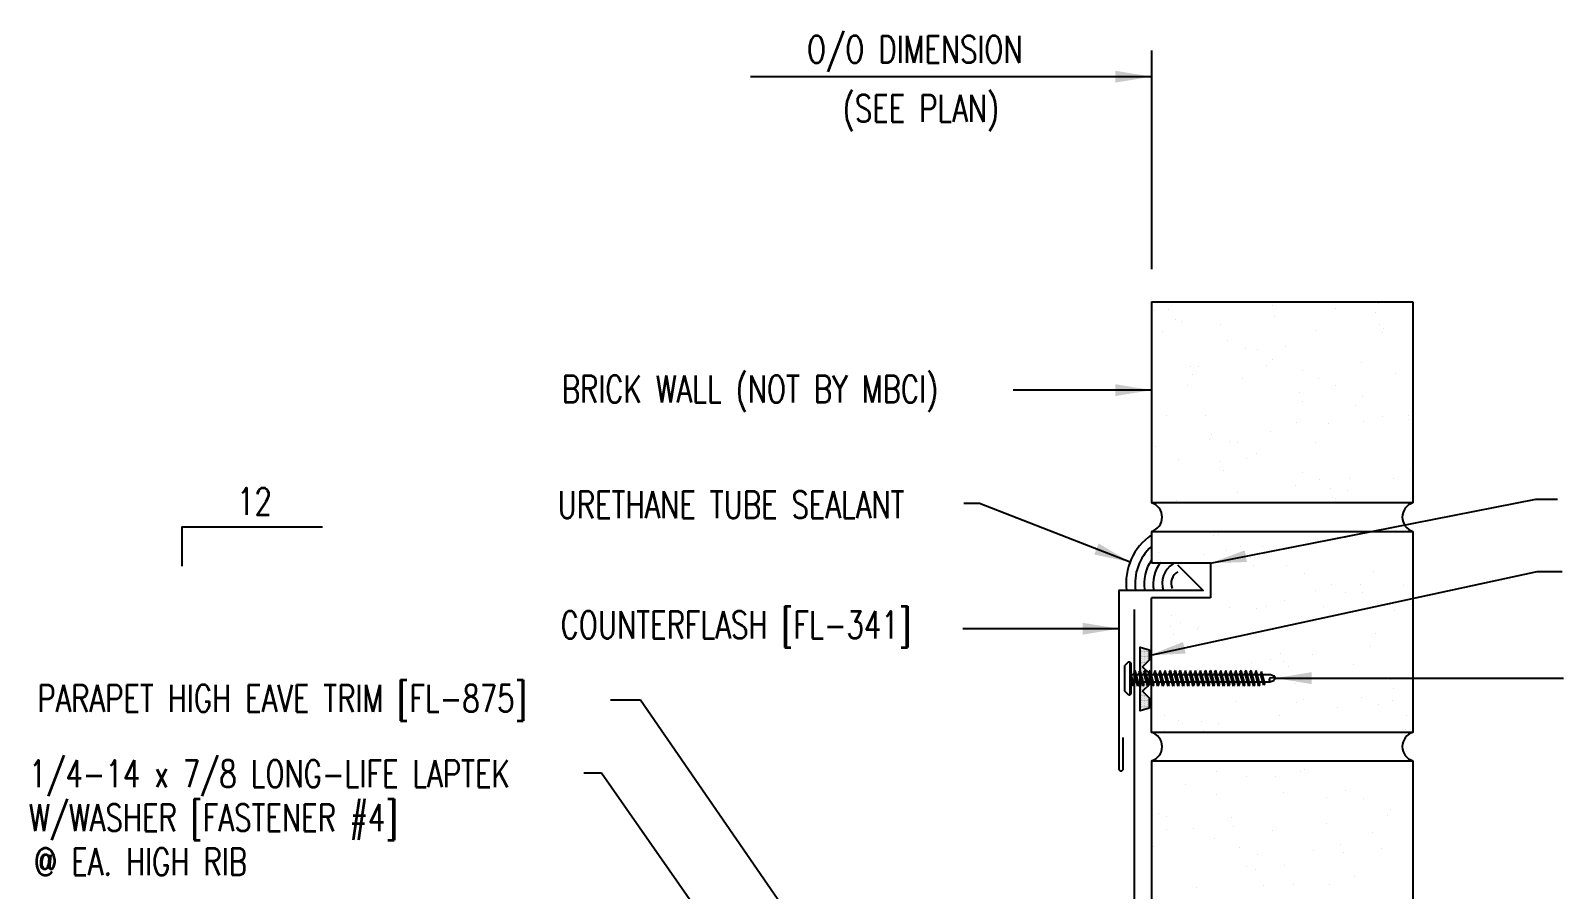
# Model space of a CAD drawing. Header units: inches. Extents: x -33163 to 19162, y -8858 to 30669.
# Drawn here: x -17129.1 to -17107.85, y 18251.59 to 18263.49 of the extents above; entities that cross this region are included whole.
import ezdxf
from ezdxf.enums import TextEntityAlignment as Align

# ---------------------------------------------------------------- set-up
doc = ezdxf.new("R2010")
doc.units = ezdxf.units.IN
doc.layers.get('0').update_dxf_attribs({"color": 9, "lineweight": 0})
for name, color, linetype in [('DIM', 7, 'Continuous'), ('FASTENER', 9, 'Continuous'), ('MARK', 1, 'Continuous'), ('SEALANT', 11, 'Continuous'), ('TAPE', 9, 'Continuous'), ('TEXT', 7, 'Continuous'), ('TRIM', 4, 'Continuous'), ('WALL', 7, 'Continuous')]:
    doc.layers.add(name, color=color, linetype=linetype)
doc.styles.add('TEXT', font='SIMPLEX.shx', dxfattribs={"width": 0.75, "height": 0.375})
doc.styles.add('TEXT1', font='ROMANS.shx', dxfattribs={"width": 0.75, "height": 0.375})
doc.dimstyles.new('DETAIL$7', dxfattribs={"dimscale": 4, "dimtxt": 0.375, "dimasz": 0.125, "dimexe": 0.0625, "dimexo": 0.0625, "dimgap": 0.0625, "dimtad": 1, "dimdec": 4, "dimzin": 3, "dimdsep": 46, "dimlunit": 4, "dimtxsty": 'TEXT', "dimblk": 'ARCHTICK', "dimcen": 0.0625, "dimclrd": 7, "dimclre": 7, "dimclrt": 2, "dimadec": 0, "dimazin": 0, "dimtfac": 0.6, "dimtdec": 4, "dimtmove": 0, "dimatfit": 3, "dimfxl": 1, "dimfrac": 2, "dimtolj": 1, "dimtzin": 0, "dimarcsym": 0})

# ---------------------------------------------------------------- blocks, each defined once
blk = doc.blocks.new('FD-F4')
at = {"layer": 'TEXT', "style": 'TEXT1', "width": 0.75}
for s, p in [('1/4-14 x 7/8 LONG-LIFE LAPTEK', (0.0047, -0.0408)), ('W/WASHER [FASTENER #4]', (0.0047, -0.1926))]:
    blk.add_text(s, height=0.09375, dxfattribs=at).set_placement(p)
blk.add_attdef('(QUANTITY)', (1.4847, -0.1926), '', height=0.0938, dxfattribs=at)
blk = doc.blocks.new('_ArchTick')
at = {"color": 0, "linetype": 'ByBlock', "const_width": 0.15}
blk.add_lwpolyline([(-0.5, -0.5), (0.5, 0.5)], dxfattribs=at)
blk = doc.blocks.new('slopl1')
at = {"layer": 'MARK', "color": 6}
blk.add_lwpolyline([(0, 0), (0, 0.1368), (0.4871, 0.1368)], dxfattribs=at)
at = {"layer": 'MARK', "color": 2, "style": 'TEXT1', "width": 0.75}
blk.add_text('12', height=0.09375, dxfattribs=at).set_placement((0.1909, 0.1779))
blk.add_attdef('SLOPL1', text='', height=0.0938, dxfattribs=at).set_placement((-0.0549, 0.0243), align=Align.RIGHT)
blk = doc.blocks.new('*X336')
at = {"color": 0}
for p, q in [((-0.434, 0.135), (-0.434, 0.135)), ((-0.434, 0.123), (-0.434, 0.123)), ((-0.422, 0.141), (-0.422, 0.141)), ((-0.422, 0.129), (-0.422, 0.129)), ((-0.422, 0.117), (-0.422, 0.117)), ((-0.422, 0.105), (-0.422, 0.105)), ((-0.422, 0.094), (-0.422, 0.094)), ((-0.422, 0.082), (-0.422, 0.082)), ((-0.41, 0.135), (-0.41, 0.135)), ((-0.41, 0.123), (-0.41, 0.123)), ((-0.41, 0.111), (-0.41, 0.111)), ((-0.41, 0.1), (-0.41, 0.1)), ((-0.41, 0.088), (-0.41, 0.088)), ((-0.41, 0.076), (-0.41, 0.076)), ((-0.41, 0.064), (-0.41, 0.064)), ((-0.41, 0.053), (-0.41, 0.053)), ((-0.41, 0.041), (-0.41, 0.041)), ((-0.398, 0.141), (-0.398, 0.141)), ((-0.398, 0.129), (-0.398, 0.129)), ((-0.398, 0.117), (-0.398, 0.117)), ((-0.398, 0.105), (-0.398, 0.105)), ((-0.398, 0.094), (-0.398, 0.094)), ((-0.398, 0.082), (-0.398, 0.082)), ((-0.398, 0.07), (-0.398, 0.07)), ((-0.398, 0.059), (-0.398, 0.059)), ((-0.398, 0.047), (-0.398, 0.047)), ((-0.398, 0.035), (-0.398, 0.035)), ((-0.398, 0.023), (-0.398, 0.023)), ((-0.387, 0.135), (-0.387, 0.135)), ((-0.387, 0.123), (-0.387, 0.123)), ((-0.387, 0.111), (-0.387, 0.111)), ((-0.387, 0.1), (-0.387, 0.1)), ((-0.387, 0.088), (-0.387, 0.088)), ((-0.387, 0.076), (-0.387, 0.076)), ((-0.387, 0.064), (-0.387, 0.064)), ((-0.387, 0.053), (-0.387, 0.053)), ((-0.387, 0.041), (-0.387, 0.041)), ((-0.387, 0.029), (-0.387, 0.029)), ((-0.375, 0.141), (-0.375, 0.141)), ((-0.375, 0.129), (-0.375, 0.129)), ((-0.375, 0.117), (-0.375, 0.117)), ((-0.375, 0.105), (-0.375, 0.105)), ((-0.375, 0.094), (-0.375, 0.094)), ((-0.375, 0.082), (-0.375, 0.082)), ((-0.375, 0.07), (-0.375, 0.07)), ((-0.375, 0.059), (-0.375, 0.059)), ((-0.375, 0.047), (-0.375, 0.047)), ((-0.375, 0.035), (-0.375, 0.035)), ((-0.375, 0.023), (-0.375, 0.023)), ((-0.363, 0.135), (-0.363, 0.135)), ((-0.363, 0.123), (-0.363, 0.123)), ((-0.363, 0.111), (-0.363, 0.111)), ((-0.363, 0.1), (-0.363, 0.1)), ((-0.363, 0.088), (-0.363, 0.088)), ((-0.363, 0.076), (-0.363, 0.076)), ((-0.363, 0.064), (-0.363, 0.064)), ((-0.363, 0.053), (-0.363, 0.053)), ((-0.363, 0.041), (-0.363, 0.041)), ((-0.363, 0.029), (-0.363, 0.029)), ((-0.352, 0.141), (-0.352, 0.141)), ((-0.352, 0.129), (-0.352, 0.129)), ((-0.352, 0.117), (-0.352, 0.117)), ((-0.352, 0.105), (-0.352, 0.105)), ((-0.352, 0.094), (-0.352, 0.094)), ((-0.352, 0.082), (-0.352, 0.082)), ((-0.352, 0.07), (-0.352, 0.07)), ((-0.352, 0.059), (-0.352, 0.059)), ((-0.352, 0.047), (-0.352, 0.047)), ((-0.352, 0.035), (-0.352, 0.035)), ((-0.352, 0.023), (-0.352, 0.023)), ((-0.34, 0.135), (-0.34, 0.135)), ((-0.34, 0.123), (-0.34, 0.123)), ((-0.34, 0.111), (-0.34, 0.111)), ((-0.34, 0.1), (-0.34, 0.1)), ((-0.34, 0.088), (-0.34, 0.088)), ((-0.34, 0.076), (-0.34, 0.076)), ((-0.34, 0.064), (-0.34, 0.064)), ((-0.34, 0.053), (-0.34, 0.053)), ((-0.34, 0.041), (-0.34, 0.041)), ((-0.34, 0.029), (-0.34, 0.029)), ((-0.328, 0.141), (-0.328, 0.141)), ((-0.328, 0.129), (-0.328, 0.129)), ((-0.328, 0.117), (-0.328, 0.117)), ((-0.328, 0.105), (-0.328, 0.105)), ((-0.328, 0.094), (-0.328, 0.094)), ((-0.328, 0.082), (-0.328, 0.082)), ((-0.328, 0.07), (-0.328, 0.07)), ((-0.328, 0.059), (-0.328, 0.059)), ((-0.328, 0.047), (-0.328, 0.047)), ((-0.328, 0.035), (-0.328, 0.035)), ((-0.328, 0.023), (-0.328, 0.023)), ((-0.316, 0.135), (-0.316, 0.135)), ((-0.316, 0.123), (-0.316, 0.123)), ((-0.316, 0.111), (-0.316, 0.111)), ((-0.316, 0.1), (-0.316, 0.1)), ((-0.316, 0.088), (-0.316, 0.088)), ((-0.316, 0.076), (-0.316, 0.076)), ((-0.316, 0.064), (-0.316, 0.064)), ((-0.316, 0.053), (-0.316, 0.053)), ((-0.316, 0.041), (-0.316, 0.041)), ((-0.316, 0.029), (-0.316, 0.029)), ((-0.305, 0.141), (-0.305, 0.141)), ((-0.305, 0.129), (-0.305, 0.129)), ((-0.305, 0.117), (-0.305, 0.117)), ((-0.305, 0.105), (-0.305, 0.105)), ((-0.305, 0.094), (-0.305, 0.094)), ((-0.305, 0.082), (-0.305, 0.082)), ((-0.305, 0.07), (-0.305, 0.07)), ((-0.305, 0.059), (-0.305, 0.059)), ((-0.305, 0.047), (-0.305, 0.047)), ((-0.305, 0.035), (-0.305, 0.035)), ((-0.305, 0.023), (-0.305, 0.023)), ((-0.293, 0.135), (-0.293, 0.135)), ((-0.293, 0.123), (-0.293, 0.123)), ((-0.293, 0.111), (-0.293, 0.111)), ((-0.293, 0.1), (-0.293, 0.1)), ((-0.293, 0.088), (-0.293, 0.088)), ((-0.293, 0.076), (-0.293, 0.076)), ((-0.293, 0.064), (-0.293, 0.064)), ((-0.293, 0.053), (-0.293, 0.053)), ((-0.293, 0.041), (-0.293, 0.041)), ((-0.293, 0.029), (-0.293, 0.029)), ((-0.281, 0.141), (-0.281, 0.141)), ((-0.281, 0.129), (-0.281, 0.129)), ((-0.281, 0.117), (-0.281, 0.117)), ((-0.281, 0.105), (-0.281, 0.105)), ((-0.281, 0.094), (-0.281, 0.094)), ((-0.281, 0.082), (-0.281, 0.082)), ((-0.281, 0.07), (-0.281, 0.07)), ((-0.281, 0.059), (-0.281, 0.059)), ((-0.281, 0.047), (-0.281, 0.047)), ((-0.281, 0.035), (-0.281, 0.035)), ((-0.281, 0.023), (-0.281, 0.023)), ((-0.27, 0.135), (-0.27, 0.135)), ((-0.27, 0.123), (-0.27, 0.123)), ((-0.27, 0.111), (-0.27, 0.111)), ((-0.27, 0.1), (-0.27, 0.1)), ((-0.27, 0.088), (-0.27, 0.088)), ((-0.27, 0.076), (-0.27, 0.076)), ((-0.27, 0.064), (-0.27, 0.064)), ((-0.27, 0.053), (-0.27, 0.053)), ((-0.27, 0.041), (-0.27, 0.041)), ((-0.27, 0.029), (-0.27, 0.029)), ((-0.258, 0.141), (-0.258, 0.141)), ((-0.258, 0.129), (-0.258, 0.129)), ((-0.258, 0.117), (-0.258, 0.117)), ((-0.258, 0.105), (-0.258, 0.105)), ((-0.258, 0.094), (-0.258, 0.094)), ((-0.258, 0.082), (-0.258, 0.082)), ((-0.258, 0.07), (-0.258, 0.07)), ((-0.258, 0.059), (-0.258, 0.059)), ((-0.258, 0.047), (-0.258, 0.047)), ((-0.258, 0.035), (-0.258, 0.035)), ((-0.258, 0.023), (-0.258, 0.023)), ((-0.246, 0.135), (-0.246, 0.135)), ((-0.246, 0.123), (-0.246, 0.123)), ((-0.246, 0.111), (-0.246, 0.111)), ((-0.246, 0.1), (-0.246, 0.1)), ((-0.246, 0.088), (-0.246, 0.088)), ((-0.246, 0.076), (-0.246, 0.076)), ((-0.246, 0.064), (-0.246, 0.064)), ((-0.246, 0.053), (-0.246, 0.053)), ((-0.246, 0.041), (-0.246, 0.041)), ((-0.234, 0.141), (-0.234, 0.141)), ((-0.234, 0.129), (-0.234, 0.129)), ((-0.234, 0.117), (-0.234, 0.117)), ((-0.234, 0.105), (-0.234, 0.105)), ((-0.234, 0.094), (-0.234, 0.094)), ((-0.234, 0.082), (-0.234, 0.082)), ((-0.234, 0.07), (-0.234, 0.07)), ((-0.234, 0.059), (-0.234, 0.059)), ((-0.234, 0.047), (-0.234, 0.047)), ((-0.223, 0.135), (-0.223, 0.135)), ((-0.223, 0.123), (-0.223, 0.123)), ((-0.223, 0.111), (-0.223, 0.111)), ((-0.223, 0.1), (-0.223, 0.1)), ((-0.223, 0.088), (-0.223, 0.088)), ((-0.223, 0.076), (-0.223, 0.076)), ((-0.223, 0.064), (-0.223, 0.064)), ((-0.211, 0.141), (-0.211, 0.141)), ((-0.211, 0.129), (-0.211, 0.129)), ((-0.211, 0.117), (-0.211, 0.117)), ((-0.211, 0.105), (-0.211, 0.105)), ((-0.211, 0.094), (-0.211, 0.094)), ((-0.211, 0.082), (-0.211, 0.082)), ((-0.211, 0.07), (-0.211, 0.07)), ((-0.199, 0.135), (-0.199, 0.135)), ((-0.199, 0.123), (-0.199, 0.123)), ((-0.199, 0.111), (-0.199, 0.111)), ((-0.199, 0.1), (-0.199, 0.1)), ((-0.199, 0.088), (-0.199, 0.088)), ((-0.188, 0.141), (-0.188, 0.141)), ((-0.188, 0.129), (-0.188, 0.129)), ((-0.188, 0.117), (-0.188, 0.117)), ((-0.188, 0.105), (-0.188, 0.105)), ((-0.188, 0.094), (-0.188, 0.094)), ((-0.176, 0.135), (-0.176, 0.135)), ((-0.176, 0.123), (-0.176, 0.123)), ((-0.176, 0.111), (-0.176, 0.111)), ((-0.164, 0.141), (-0.164, 0.141)), ((-0.164, 0.129), (-0.164, 0.129)), ((-0.164, 0.117), (-0.164, 0.117)), ((-0.164, 0.105), (-0.164, 0.105)), ((-0.152, 0.135), (-0.152, 0.135)), ((-0.152, 0.123), (-0.152, 0.123)), ((-0.152, 0.111), (-0.152, 0.111)), ((-0.152, 0.1), (-0.152, 0.1)), ((-0.141, 0.141), (-0.141, 0.141)), ((-0.141, 0.129), (-0.141, 0.129)), ((-0.141, 0.117), (-0.141, 0.117)), ((-0.141, 0.105), (-0.141, 0.105)), ((-0.141, 0.094), (-0.141, 0.094)), ((-0.141, 0.082), (-0.141, 0.082)), ((-0.129, 0.135), (-0.129, 0.135)), ((-0.129, 0.123), (-0.129, 0.123)), ((-0.129, 0.111), (-0.129, 0.111)), ((-0.129, 0.1), (-0.129, 0.1)), ((-0.129, 0.088), (-0.129, 0.088)), ((-0.129, 0.076), (-0.129, 0.076)), ((-0.117, 0.141), (-0.117, 0.141)), ((-0.117, 0.129), (-0.117, 0.129)), ((-0.117, 0.117), (-0.117, 0.117)), ((-0.117, 0.105), (-0.117, 0.105)), ((-0.117, 0.094), (-0.117, 0.094)), ((-0.117, 0.082), (-0.117, 0.082)), ((-0.117, 0.07), (-0.117, 0.07)), ((-0.117, 0.059), (-0.117, 0.059)), ((-0.105, 0.135), (-0.105, 0.135)), ((-0.105, 0.123), (-0.105, 0.123)), ((-0.105, 0.111), (-0.105, 0.111)), ((-0.105, 0.1), (-0.105, 0.1)), ((-0.105, 0.088), (-0.105, 0.088)), ((-0.105, 0.076), (-0.105, 0.076)), ((-0.105, 0.064), (-0.105, 0.064)), ((-0.105, 0.053), (-0.105, 0.053)), ((-0.094, 0.141), (-0.094, 0.141)), ((-0.094, 0.129), (-0.094, 0.129)), ((-0.094, 0.117), (-0.094, 0.117)), ((-0.094, 0.105), (-0.094, 0.105)), ((-0.094, 0.094), (-0.094, 0.094)), ((-0.094, 0.082), (-0.094, 0.082)), ((-0.094, 0.07), (-0.094, 0.07)), ((-0.094, 0.059), (-0.094, 0.059)), ((-0.094, 0.047), (-0.094, 0.047)), ((-0.094, 0.035), (-0.094, 0.035)), ((-0.082, 0.135), (-0.082, 0.135)), ((-0.082, 0.123), (-0.082, 0.123)), ((-0.082, 0.111), (-0.082, 0.111)), ((-0.082, 0.1), (-0.082, 0.1)), ((-0.082, 0.088), (-0.082, 0.088)), ((-0.082, 0.076), (-0.082, 0.076)), ((-0.082, 0.064), (-0.082, 0.064)), ((-0.082, 0.053), (-0.082, 0.053)), ((-0.082, 0.041), (-0.082, 0.041)), ((-0.082, 0.029), (-0.082, 0.029)), ((-0.07, 0.141), (-0.07, 0.141)), ((-0.07, 0.129), (-0.07, 0.129)), ((-0.07, 0.117), (-0.07, 0.117)), ((-0.07, 0.105), (-0.07, 0.105)), ((-0.07, 0.094), (-0.07, 0.094)), ((-0.07, 0.082), (-0.07, 0.082)), ((-0.07, 0.07), (-0.07, 0.07)), ((-0.07, 0.059), (-0.07, 0.059)), ((-0.07, 0.047), (-0.07, 0.047)), ((-0.07, 0.035), (-0.07, 0.035)), ((-0.07, 0.023), (-0.07, 0.023)), ((-0.059, 0.135), (-0.059, 0.135)), ((-0.059, 0.123), (-0.059, 0.123)), ((-0.059, 0.111), (-0.059, 0.111)), ((-0.059, 0.1), (-0.059, 0.1)), ((-0.059, 0.088), (-0.059, 0.088)), ((-0.059, 0.076), (-0.059, 0.076)), ((-0.059, 0.064), (-0.059, 0.064)), ((-0.059, 0.053), (-0.059, 0.053)), ((-0.059, 0.041), (-0.059, 0.041)), ((-0.059, 0.029), (-0.059, 0.029)), ((-0.047, 0.141), (-0.047, 0.141)), ((-0.047, 0.129), (-0.047, 0.129)), ((-0.047, 0.117), (-0.047, 0.117)), ((-0.047, 0.105), (-0.047, 0.105)), ((-0.047, 0.094), (-0.047, 0.094)), ((-0.047, 0.082), (-0.047, 0.082)), ((-0.047, 0.07), (-0.047, 0.07)), ((-0.047, 0.059), (-0.047, 0.059)), ((-0.047, 0.047), (-0.047, 0.047)), ((-0.047, 0.035), (-0.047, 0.035)), ((-0.047, 0.023), (-0.047, 0.023)), ((-0.035, 0.135), (-0.035, 0.135)), ((-0.035, 0.123), (-0.035, 0.123)), ((-0.035, 0.111), (-0.035, 0.111)), ((-0.035, 0.1), (-0.035, 0.1)), ((-0.035, 0.088), (-0.035, 0.088)), ((-0.035, 0.076), (-0.035, 0.076)), ((-0.035, 0.064), (-0.035, 0.064)), ((-0.035, 0.053), (-0.035, 0.053)), ((-0.035, 0.041), (-0.035, 0.041)), ((-0.035, 0.029), (-0.035, 0.029)), ((-0.023, 0.141), (-0.023, 0.141)), ((-0.023, 0.129), (-0.023, 0.129)), ((-0.023, 0.117), (-0.023, 0.117)), ((-0.023, 0.105), (-0.023, 0.105)), ((-0.023, 0.094), (-0.023, 0.094)), ((-0.023, 0.082), (-0.023, 0.082)), ((-0.023, 0.07), (-0.023, 0.07)), ((-0.023, 0.059), (-0.023, 0.059)), ((-0.023, 0.047), (-0.023, 0.047)), ((-0.023, 0.035), (-0.023, 0.035)), ((-0.023, 0.023), (-0.023, 0.023)), ((-0.012, 0.135), (-0.012, 0.135)), ((-0.012, 0.123), (-0.012, 0.123)), ((-0.012, 0.111), (-0.012, 0.111)), ((-0.012, 0.1), (-0.012, 0.1)), ((-0.012, 0.088), (-0.012, 0.088)), ((-0.012, 0.076), (-0.012, 0.076)), ((-0.012, 0.064), (-0.012, 0.064)), ((-0.012, 0.053), (-0.012, 0.053)), ((-0.012, 0.041), (-0.012, 0.041)), ((-0.012, 0.029), (-0.012, 0.029)), ((0, 0.141), (0, 0.141)), ((0, 0.129), (0, 0.129)), ((0, 0.117), (0, 0.117)), ((0, 0.105), (0, 0.105)), ((0, 0.094), (0, 0.094)), ((0, 0.082), (0, 0.082)), ((0, 0.07), (0, 0.07)), ((0, 0.059), (0, 0.059)), ((0, 0.047), (0, 0.047)), ((0, 0.035), (0, 0.035)), ((0, 0.023), (0, 0.023)), ((0.012, 0.135), (0.012, 0.135)), ((0.012, 0.123), (0.012, 0.123)), ((0.012, 0.111), (0.012, 0.111)), ((0.012, 0.1), (0.012, 0.1)), ((0.012, 0.088), (0.012, 0.088)), ((0.012, 0.076), (0.012, 0.076)), ((0.012, 0.064), (0.012, 0.064)), ((0.012, 0.053), (0.012, 0.053)), ((0.012, 0.041), (0.012, 0.041)), ((0.012, 0.029), (0.012, 0.029)), ((0.023, 0.141), (0.023, 0.141)), ((0.023, 0.129), (0.023, 0.129)), ((0.023, 0.117), (0.023, 0.117)), ((0.023, 0.105), (0.023, 0.105)), ((0.023, 0.094), (0.023, 0.094)), ((0.023, 0.082), (0.023, 0.082)), ((0.023, 0.07), (0.023, 0.07)), ((0.023, 0.059), (0.023, 0.059)), ((0.023, 0.047), (0.023, 0.047)), ((0.023, 0.035), (0.023, 0.035)), ((0.023, 0.023), (0.023, 0.023)), ((0.035, 0.135), (0.035, 0.135)), ((0.035, 0.123), (0.035, 0.123)), ((0.035, 0.111), (0.035, 0.111)), ((0.035, 0.1), (0.035, 0.1)), ((0.035, 0.088), (0.035, 0.088)), ((0.035, 0.076), (0.035, 0.076)), ((0.035, 0.064), (0.035, 0.064)), ((0.035, 0.053), (0.035, 0.053)), ((0.035, 0.041), (0.035, 0.041)), ((0.035, 0.029), (0.035, 0.029)), ((0.047, 0.141), (0.047, 0.141)), ((0.047, 0.129), (0.047, 0.129)), ((0.047, 0.117), (0.047, 0.117)), ((0.047, 0.105), (0.047, 0.105)), ((0.047, 0.094), (0.047, 0.094)), ((0.047, 0.082), (0.047, 0.082)), ((0.047, 0.07), (0.047, 0.07)), ((0.047, 0.059), (0.047, 0.059)), ((0.047, 0.047), (0.047, 0.047)), ((0.047, 0.035), (0.047, 0.035)), ((0.047, 0.023), (0.047, 0.023)), ((0.059, 0.135), (0.059, 0.135)), ((0.059, 0.123), (0.059, 0.123)), ((0.059, 0.111), (0.059, 0.111)), ((0.059, 0.1), (0.059, 0.1)), ((0.059, 0.088), (0.059, 0.088)), ((0.059, 0.076), (0.059, 0.076)), ((0.059, 0.064), (0.059, 0.064)), ((0.059, 0.053), (0.059, 0.053)), ((0.059, 0.041), (0.059, 0.041)), ((0.059, 0.029), (0.059, 0.029)), ((0.07, 0.141), (0.07, 0.141)), ((0.07, 0.129), (0.07, 0.129)), ((0.07, 0.117), (0.07, 0.117)), ((0.07, 0.105), (0.07, 0.105)), ((0.07, 0.094), (0.07, 0.094)), ((0.07, 0.082), (0.07, 0.082)), ((0.07, 0.07), (0.07, 0.07)), ((0.07, 0.059), (0.07, 0.059)), ((0.07, 0.047), (0.07, 0.047)), ((0.07, 0.035), (0.07, 0.035)), ((0.07, 0.023), (0.07, 0.023)), ((0.082, 0.135), (0.082, 0.135)), ((0.082, 0.123), (0.082, 0.123)), ((0.082, 0.111), (0.082, 0.111)), ((0.082, 0.1), (0.082, 0.1)), ((0.082, 0.088), (0.082, 0.088)), ((0.082, 0.076), (0.082, 0.076)), ((0.082, 0.064), (0.082, 0.064)), ((0.082, 0.053), (0.082, 0.053)), ((0.082, 0.041), (0.082, 0.041)), ((0.082, 0.029), (0.082, 0.029)), ((0.094, 0.141), (0.094, 0.141)), ((0.094, 0.129), (0.094, 0.129)), ((0.094, 0.117), (0.094, 0.117)), ((0.094, 0.105), (0.094, 0.105)), ((0.094, 0.094), (0.094, 0.094)), ((0.094, 0.082), (0.094, 0.082)), ((0.094, 0.07), (0.094, 0.07)), ((0.094, 0.059), (0.094, 0.059)), ((0.094, 0.047), (0.094, 0.047)), ((0.094, 0.035), (0.094, 0.035)), ((0.105, 0.135), (0.105, 0.135)), ((0.105, 0.123), (0.105, 0.123)), ((0.105, 0.111), (0.105, 0.111)), ((0.105, 0.1), (0.105, 0.1)), ((0.105, 0.088), (0.105, 0.088)), ((0.105, 0.076), (0.105, 0.076)), ((0.105, 0.064), (0.105, 0.064)), ((0.105, 0.053), (0.105, 0.053)), ((0.117, 0.141), (0.117, 0.141)), ((0.117, 0.129), (0.117, 0.129)), ((0.117, 0.117), (0.117, 0.117)), ((0.117, 0.105), (0.117, 0.105)), ((0.117, 0.094), (0.117, 0.094)), ((0.117, 0.082), (0.117, 0.082)), ((0.117, 0.07), (0.117, 0.07)), ((0.117, 0.059), (0.117, 0.059)), ((0.129, 0.135), (0.129, 0.135)), ((0.129, 0.123), (0.129, 0.123)), ((0.129, 0.111), (0.129, 0.111)), ((0.129, 0.1), (0.129, 0.1)), ((0.129, 0.088), (0.129, 0.088)), ((0.129, 0.076), (0.129, 0.076)), ((0.141, 0.141), (0.141, 0.141)), ((0.141, 0.129), (0.141, 0.129)), ((0.141, 0.117), (0.141, 0.117)), ((0.141, 0.105), (0.141, 0.105)), ((0.141, 0.094), (0.141, 0.094)), ((0.141, 0.082), (0.141, 0.082)), ((0.152, 0.135), (0.152, 0.135)), ((0.152, 0.123), (0.152, 0.123)), ((0.152, 0.111), (0.152, 0.111)), ((0.152, 0.1), (0.152, 0.1)), ((0.164, 0.141), (0.164, 0.141)), ((0.164, 0.129), (0.164, 0.129)), ((0.164, 0.117), (0.164, 0.117)), ((0.164, 0.105), (0.164, 0.105)), ((0.176, 0.135), (0.176, 0.135)), ((0.176, 0.123), (0.176, 0.123)), ((0.176, 0.111), (0.176, 0.111)), ((0.188, 0.141), (0.188, 0.141)), ((0.188, 0.129), (0.188, 0.129)), ((0.188, 0.117), (0.188, 0.117)), ((0.188, 0.105), (0.188, 0.105)), ((0.188, 0.094), (0.188, 0.094)), ((0.199, 0.135), (0.199, 0.135)), ((0.199, 0.123), (0.199, 0.123)), ((0.199, 0.111), (0.199, 0.111)), ((0.199, 0.1), (0.199, 0.1)), ((0.199, 0.088), (0.199, 0.088)), ((0.211, 0.141), (0.211, 0.141)), ((0.211, 0.129), (0.211, 0.129)), ((0.211, 0.117), (0.211, 0.117)), ((0.211, 0.105), (0.211, 0.105)), ((0.211, 0.094), (0.211, 0.094)), ((0.211, 0.082), (0.211, 0.082)), ((0.211, 0.07), (0.211, 0.07)), ((0.223, 0.135), (0.223, 0.135)), ((0.223, 0.123), (0.223, 0.123)), ((0.223, 0.111), (0.223, 0.111)), ((0.223, 0.1), (0.223, 0.1)), ((0.223, 0.088), (0.223, 0.088)), ((0.223, 0.076), (0.223, 0.076)), ((0.223, 0.064), (0.223, 0.064)), ((0.234, 0.141), (0.234, 0.141)), ((0.234, 0.129), (0.234, 0.129)), ((0.234, 0.117), (0.234, 0.117)), ((0.234, 0.105), (0.234, 0.105)), ((0.234, 0.094), (0.234, 0.094)), ((0.234, 0.082), (0.234, 0.082)), ((0.234, 0.07), (0.234, 0.07)), ((0.234, 0.059), (0.234, 0.059)), ((0.234, 0.047), (0.234, 0.047)), ((0.246, 0.135), (0.246, 0.135)), ((0.246, 0.123), (0.246, 0.123)), ((0.246, 0.111), (0.246, 0.111)), ((0.246, 0.1), (0.246, 0.1)), ((0.246, 0.088), (0.246, 0.088)), ((0.246, 0.076), (0.246, 0.076)), ((0.246, 0.064), (0.246, 0.064)), ((0.246, 0.053), (0.246, 0.053)), ((0.246, 0.041), (0.246, 0.041)), ((0.258, 0.141), (0.258, 0.141)), ((0.258, 0.129), (0.258, 0.129)), ((0.258, 0.117), (0.258, 0.117)), ((0.258, 0.105), (0.258, 0.105)), ((0.258, 0.094), (0.258, 0.094)), ((0.258, 0.082), (0.258, 0.082)), ((0.258, 0.07), (0.258, 0.07)), ((0.258, 0.059), (0.258, 0.059)), ((0.258, 0.047), (0.258, 0.047)), ((0.258, 0.035), (0.258, 0.035)), ((0.258, 0.023), (0.258, 0.023)), ((0.27, 0.135), (0.27, 0.135)), ((0.27, 0.123), (0.27, 0.123)), ((0.27, 0.111), (0.27, 0.111)), ((0.27, 0.1), (0.27, 0.1)), ((0.27, 0.088), (0.27, 0.088)), ((0.27, 0.076), (0.27, 0.076)), ((0.27, 0.064), (0.27, 0.064)), ((0.27, 0.053), (0.27, 0.053)), ((0.27, 0.041), (0.27, 0.041)), ((0.27, 0.029), (0.27, 0.029)), ((0.281, 0.141), (0.281, 0.141)), ((0.281, 0.129), (0.281, 0.129)), ((0.281, 0.117), (0.281, 0.117)), ((0.281, 0.105), (0.281, 0.105)), ((0.281, 0.094), (0.281, 0.094)), ((0.281, 0.082), (0.281, 0.082)), ((0.281, 0.07), (0.281, 0.07)), ((0.281, 0.059), (0.281, 0.059)), ((0.281, 0.047), (0.281, 0.047)), ((0.281, 0.035), (0.281, 0.035)), ((0.281, 0.023), (0.281, 0.023)), ((0.293, 0.135), (0.293, 0.135)), ((0.293, 0.123), (0.293, 0.123)), ((0.293, 0.111), (0.293, 0.111)), ((0.293, 0.1), (0.293, 0.1)), ((0.293, 0.088), (0.293, 0.088)), ((0.293, 0.076), (0.293, 0.076)), ((0.293, 0.064), (0.293, 0.064)), ((0.293, 0.053), (0.293, 0.053)), ((0.293, 0.041), (0.293, 0.041)), ((0.293, 0.029), (0.293, 0.029)), ((0.305, 0.141), (0.305, 0.141)), ((0.305, 0.129), (0.305, 0.129)), ((0.305, 0.117), (0.305, 0.117)), ((0.305, 0.105), (0.305, 0.105)), ((0.305, 0.094), (0.305, 0.094)), ((0.305, 0.082), (0.305, 0.082)), ((0.305, 0.07), (0.305, 0.07)), ((0.305, 0.059), (0.305, 0.059)), ((0.305, 0.047), (0.305, 0.047)), ((0.305, 0.035), (0.305, 0.035)), ((0.305, 0.023), (0.305, 0.023)), ((0.316, 0.135), (0.316, 0.135)), ((0.316, 0.123), (0.316, 0.123)), ((0.316, 0.111), (0.316, 0.111)), ((0.316, 0.1), (0.316, 0.1)), ((0.316, 0.088), (0.316, 0.088)), ((0.316, 0.076), (0.316, 0.076)), ((0.316, 0.064), (0.316, 0.064)), ((0.316, 0.053), (0.316, 0.053)), ((0.316, 0.041), (0.316, 0.041)), ((0.316, 0.029), (0.316, 0.029)), ((0.328, 0.141), (0.328, 0.141)), ((0.328, 0.129), (0.328, 0.129)), ((0.328, 0.117), (0.328, 0.117)), ((0.328, 0.105), (0.328, 0.105)), ((0.328, 0.094), (0.328, 0.094)), ((0.328, 0.082), (0.328, 0.082)), ((0.328, 0.07), (0.328, 0.07)), ((0.328, 0.059), (0.328, 0.059)), ((0.328, 0.047), (0.328, 0.047)), ((0.328, 0.035), (0.328, 0.035)), ((0.328, 0.023), (0.328, 0.023)), ((0.34, 0.135), (0.34, 0.135)), ((0.34, 0.123), (0.34, 0.123)), ((0.34, 0.111), (0.34, 0.111)), ((0.34, 0.1), (0.34, 0.1)), ((0.34, 0.088), (0.34, 0.088)), ((0.34, 0.076), (0.34, 0.076)), ((0.34, 0.064), (0.34, 0.064)), ((0.34, 0.053), (0.34, 0.053)), ((0.34, 0.041), (0.34, 0.041)), ((0.34, 0.029), (0.34, 0.029)), ((0.352, 0.141), (0.352, 0.141)), ((0.352, 0.129), (0.352, 0.129)), ((0.352, 0.117), (0.352, 0.117)), ((0.352, 0.105), (0.352, 0.105)), ((0.352, 0.094), (0.352, 0.094)), ((0.352, 0.082), (0.352, 0.082)), ((0.352, 0.07), (0.352, 0.07)), ((0.352, 0.059), (0.352, 0.059)), ((0.352, 0.047), (0.352, 0.047)), ((0.352, 0.035), (0.352, 0.035)), ((0.352, 0.023), (0.352, 0.023)), ((0.363, 0.135), (0.363, 0.135)), ((0.363, 0.123), (0.363, 0.123)), ((0.363, 0.111), (0.363, 0.111)), ((0.363, 0.1), (0.363, 0.1)), ((0.363, 0.088), (0.363, 0.088)), ((0.363, 0.076), (0.363, 0.076)), ((0.363, 0.064), (0.363, 0.064)), ((0.363, 0.053), (0.363, 0.053)), ((0.363, 0.041), (0.363, 0.041)), ((0.363, 0.029), (0.363, 0.029)), ((0.375, 0.141), (0.375, 0.141)), ((0.375, 0.129), (0.375, 0.129)), ((0.375, 0.117), (0.375, 0.117)), ((0.375, 0.105), (0.375, 0.105)), ((0.375, 0.094), (0.375, 0.094)), ((0.375, 0.082), (0.375, 0.082)), ((0.375, 0.07), (0.375, 0.07)), ((0.375, 0.059), (0.375, 0.059)), ((0.375, 0.047), (0.375, 0.047)), ((0.375, 0.035), (0.375, 0.035)), ((0.375, 0.023), (0.375, 0.023)), ((0.387, 0.135), (0.387, 0.135)), ((0.387, 0.123), (0.387, 0.123)), ((0.387, 0.111), (0.387, 0.111)), ((0.387, 0.1), (0.387, 0.1)), ((0.387, 0.088), (0.387, 0.088)), ((0.387, 0.076), (0.387, 0.076)), ((0.387, 0.064), (0.387, 0.064)), ((0.387, 0.053), (0.387, 0.053)), ((0.387, 0.041), (0.387, 0.041)), ((0.387, 0.029), (0.387, 0.029)), ((0.398, 0.141), (0.398, 0.141)), ((0.398, 0.129), (0.398, 0.129)), ((0.398, 0.117), (0.398, 0.117)), ((0.398, 0.105), (0.398, 0.105)), ((0.398, 0.094), (0.398, 0.094)), ((0.398, 0.082), (0.398, 0.082)), ((0.398, 0.07), (0.398, 0.07)), ((0.398, 0.059), (0.398, 0.059)), ((0.398, 0.047), (0.398, 0.047)), ((0.398, 0.035), (0.398, 0.035)), ((0.398, 0.023), (0.398, 0.023)), ((0.41, 0.135), (0.41, 0.135)), ((0.41, 0.123), (0.41, 0.123)), ((0.41, 0.111), (0.41, 0.111)), ((0.41, 0.1), (0.41, 0.1)), ((0.41, 0.088), (0.41, 0.088)), ((0.41, 0.076), (0.41, 0.076)), ((0.41, 0.064), (0.41, 0.064)), ((0.41, 0.053), (0.41, 0.053)), ((0.41, 0.041), (0.41, 0.041)), ((0.422, 0.141), (0.422, 0.141)), ((0.422, 0.129), (0.422, 0.129)), ((0.422, 0.117), (0.422, 0.117)), ((0.422, 0.105), (0.422, 0.105)), ((0.422, 0.094), (0.422, 0.094)), ((0.422, 0.082), (0.422, 0.082)), ((0.434, 0.135), (0.434, 0.135)), ((0.434, 0.123), (0.434, 0.123))]:
    blk.add_line(p, q, dxfattribs=at)
blk = doc.blocks.new('MB_DBTAP')
at = {"layer": 'TAPE', "color": 9}
blk.add_lwpolyline([(-0.403, 0.018), (-0.442, 0.141), (0.442, 0.141), (0.403, 0.018), (0.26, 0.018), (0.17, 0.109), (0.079, 0.018), (0, 0.018), (-0.079, 0.018), (-0.17, 0.109), (-0.26, 0.018)], close=True, dxfattribs=at)
at = {"layer": 'TAPE', "color": 251}
blk.add_blockref('*X336', (0, 0), dxfattribs=at)
blk = doc.blocks.new('A$C7D392131')
at = {"layer": 'WALL'}
for p, q in [((-12.651, 0), (-12.651, -2.715)), ((-12.651, 0), (-12.651, -2.786)), ((-9.026, 0), (-9.026, -2.786)), ((-9.026, -2.786), (-12.651, -2.786)), ((-12.651, -3.18), (-9.026, -3.18)), ((-12.651, -3.18), (-12.651, -3.614)), ((-9.026, -3.18), (-9.026, -5.966)), ((-12.651, -3.614), (-11.834, -3.614)), ((-11.834, -3.614), (-11.834, -4.103)), ((-12.651, -5.966), (-12.651, -4.103)), ((-11.834, -4.103), (-12.651, -4.103)), ((-9.026, -5.966), (-12.651, -5.966)), ((-12.651, -6.36), (-9.026, -6.36)), ((-12.651, -6.36), (-12.651, -9.146)), ((-9.026, -6.36), (-9.026, -9.146))]:
    blk.add_line(p, q, dxfattribs=at)
at = {"layer": 'WALL', "linetype": 'Continuous'}
for p, q in [((-12.608, -0.121), (-12.608, -0.121)), ((-12.411, -0.104), (-12.411, -0.104)), ((-10.973, -0.054), (-10.973, -0.054)), ((-10.939, -0.208), (-10.939, -0.208)), ((-10.096, -0.097), (-10.096, -0.097)), ((-9.55, -0.148), (-9.55, -0.148)), ((-9.503, -0.018), (-9.503, -0.018)), ((-12.498, -0.413), (-12.498, -0.413)), ((-12.317, -0.246), (-12.317, -0.246)), ((-12.229, -0.278), (-12.229, -0.278)), ((-11.693, -0.307), (-11.693, -0.307)), ((-10.369, -0.392), (-10.369, -0.392)), ((-9.49, -0.307), (-9.49, -0.307)), ((-9.435, -0.37), (-9.435, -0.37)), ((-11.597, -0.54), (-11.597, -0.54)), ((-10.796, -0.617), (-10.796, -0.617)), ((-9.452, -0.426), (-9.452, -0.426)), ((-11.354, -0.641), (-11.354, -0.641)), ((-11.176, -0.658), (-11.176, -0.658)), ((-10.975, -0.798), (-10.975, -0.798)), ((-9.745, -0.841), (-9.745, -0.841)), ((-12.114, -0.889), (-12.114, -0.889)), ((-12.077, -1.009), (-12.077, -1.009)), ((-11.995, -0.902), (-11.995, -0.902)), ((-11.393, -1.058), (-11.393, -1.058)), ((-11.061, -0.88), (-11.061, -0.88)), ((-10.551, -0.947), (-10.551, -0.947)), ((-10.342, -1.06), (-10.342, -1.06)), ((-9.275, -0.989), (-9.275, -0.989)), ((-12.147, -1.157), (-12.147, -1.157)), ((-10.593, -1.261), (-10.593, -1.261)), ((-10.1, -1.16), (-10.1, -1.16)), ((-10.555, -1.38), (-10.555, -1.38)), ((-9.826, -1.434), (-9.826, -1.434)), ((-9.721, -1.317), (-9.721, -1.317)), ((-12.447, -1.577), (-12.447, -1.577)), ((-11.899, -1.571), (-11.899, -1.571)), ((-10.645, -1.678), (-10.645, -1.678)), ((-10.2, -1.691), (-10.2, -1.691)), ((-9.711, -1.656), (-9.711, -1.656)), ((-9.446, -1.592), (-9.446, -1.592)), ((-9.088, -1.579), (-9.088, -1.579)), ((-9.072, -1.632), (-9.072, -1.632)), ((-11.848, -1.908), (-11.848, -1.908)), ((-11.814, -1.839), (-11.814, -1.839)), ((-11.005, -1.797), (-11.005, -1.797)), ((-9.034, -1.751), (-9.034, -1.751)), ((-12.601, -2.007), (-12.601, -2.007)), ((-11.572, -1.94), (-11.572, -1.94)), ((-11.453, -1.944), (-11.453, -1.944)), ((-11.193, -2.097), (-11.193, -2.097)), ((-10.378, -1.943), (-10.378, -1.943)), ((-12.272, -2.188), (-12.272, -2.188)), ((-11.696, -2.215), (-11.696, -2.215)), ((-11.659, -2.334), (-11.659, -2.334)), ((-11.337, -2.166), (-11.337, -2.166)), ((-9.058, -2.331), (-9.058, -2.331)), ((-10.654, -2.541), (-10.654, -2.541)), ((-10.56, -2.359), (-10.56, -2.359)), ((-10.318, -2.459), (-10.318, -2.459)), ((-9.901, -2.442), (-9.901, -2.442)), ((-9.295, -2.454), (-9.295, -2.454)), ((-12.302, -2.758), (-12.302, -2.758)), ((-11.46, -2.647), (-11.46, -2.647)), ((-10.175, -2.586), (-10.175, -2.586)), ((-10.137, -2.706), (-10.137, -2.706)), ((-10.103, -2.72), (-10.103, -2.72)), ((-9.939, -2.616), (-9.939, -2.616)), ((-9.512, -3.181), (-9.512, -3.181)), ((-11.789, -3.239), (-11.789, -3.239)), ((-11.729, -3.23), (-11.729, -3.23)), ((-11.411, -3.396), (-11.411, -3.396)), ((-11.108, -3.391), (-11.108, -3.391)), ((-10.355, -3.292), (-10.355, -3.292)), ((-9.96, -3.268), (-9.96, -3.268)), ((-12.548, -3.474), (-12.548, -3.474)), ((-11.914, -3.497), (-11.914, -3.497)), ((-11.614, -3.452), (-11.614, -3.452)), ((-11.278, -3.541), (-11.278, -3.541)), ((-11.241, -3.66), (-11.241, -3.66)), ((-10.778, -3.658), (-10.778, -3.658)), ((-10.535, -3.758), (-10.535, -3.758)), ((-9.572, -3.74), (-9.572, -3.74)), ((-10.379, -4.006), (-10.379, -4.006)), ((-10.156, -3.915), (-10.156, -3.915)), ((-9.967, -4.031), (-9.967, -4.031)), ((-9.757, -3.912), (-9.757, -3.912)), ((-9.719, -4.031), (-9.719, -4.031)), ((-9.161, -3.925), (-9.161, -3.925)), ((-11.563, -4.241), (-11.563, -4.241)), ((-11.063, -4.223), (-11.063, -4.223)), ((-10.809, -4.142), (-10.809, -4.142)), ((-10.264, -4.228), (-10.264, -4.228)), ((-9.524, -4.177), (-9.524, -4.177)), ((-12.368, -4.347), (-12.368, -4.347)), ((-12.25, -4.438), (-12.25, -4.438)), ((-11.198, -4.25), (-11.198, -4.25)), ((-9.281, -4.278), (-9.281, -4.278)), ((-12.381, -4.495), (-12.381, -4.495)), ((-12.344, -4.614), (-12.344, -4.614)), ((-12.007, -4.538), (-12.007, -4.538)), ((-12.005, -4.517), (-12.005, -4.517)), ((-9.542, -4.594), (-9.542, -4.594)), ((-11.89, -4.738), (-11.89, -4.738)), ((-11.628, -4.695), (-11.628, -4.695)), ((-10.86, -4.866), (-10.86, -4.866)), ((-10.421, -4.881), (-10.421, -4.881)), ((-9.616, -4.775), (-9.616, -4.775)), ((-9.029, -4.783), (-9.029, -4.783)), ((-12.017, -5.091), (-12.017, -5.091)), ((-11.264, -4.992), (-11.264, -4.992)), ((-10.996, -4.957), (-10.996, -4.957)), ((-10.823, -4.986), (-10.823, -4.986)), ((-10.753, -5.057), (-10.753, -5.057)), ((-9.848, -5.027), (-9.848, -5.027)), ((-12.166, -5.177), (-12.166, -5.177)), ((-10.655, -5.293), (-10.655, -5.293)), ((-10.374, -5.214), (-10.374, -5.214)), ((-9.339, -5.238), (-9.339, -5.238)), ((-10.54, -5.514), (-10.54, -5.514)), ((-9.741, -5.476), (-9.741, -5.476)), ((-9.302, -5.357), (-9.302, -5.357)), ((-12.467, -5.737), (-12.467, -5.737)), ((-11.474, -5.537), (-11.474, -5.537)), ((-10.876, -5.731), (-10.876, -5.731)), ((-10.645, -5.548), (-10.645, -5.548)), ((-10.07, -5.625), (-10.07, -5.625)), ((-9.499, -5.577), (-9.499, -5.577)), ((-9.316, -5.526), (-9.316, -5.526)), ((-9.12, -5.734), (-9.12, -5.734)), ((-12.472, -5.941), (-12.472, -5.941)), ((-12.282, -5.803), (-12.282, -5.803)), ((-12.225, -5.837), (-12.225, -5.837)), ((-11.963, -5.82), (-11.963, -5.82)), ((-11.926, -5.94), (-11.926, -5.94)), ((-11.718, -5.842), (-11.718, -5.842)), ((-9.124, -5.92), (-9.124, -5.92)), ((-11.748, -6.502), (-11.748, -6.502)), ((-11.33, -6.581), (-11.33, -6.581)), ((-10.932, -6.579), (-10.932, -6.579)), ((-10.592, -6.513), (-10.592, -6.513)), ((-10.524, -6.475), (-10.524, -6.475)), ((-9.771, -6.376), (-9.771, -6.376)), ((-12.173, -6.692), (-12.173, -6.692)), ((-9.959, -6.776), (-9.959, -6.776)), ((-11.751, -6.823), (-11.751, -6.823)), ((-10.816, -6.801), (-10.816, -6.801)), ((-10.227, -6.874), (-10.227, -6.874)), ((-9.717, -6.876), (-9.717, -6.876)), ((-12.558, -7.089), (-12.558, -7.089)), ((-12.443, -7.136), (-12.443, -7.136)), ((-11.545, -7.146), (-11.545, -7.146)), ((-9.383, -7.115), (-9.383, -7.115)), ((-9.338, -7.033), (-9.338, -7.033)), ((-12.442, -7.311), (-12.442, -7.311)), ((-12.064, -7.293), (-12.064, -7.293)), ((-11.784, -7.431), (-11.784, -7.431)), ((-11.508, -7.265), (-11.508, -7.265)), ((-10.979, -7.325), (-10.979, -7.325)), ((-10.225, -7.226), (-10.225, -7.226)), ((-9.582, -7.355), (-9.582, -7.355)), ((-12.627, -7.542), (-12.627, -7.542)), ((-11.431, -7.555), (-11.431, -7.555)), ((-10.401, -7.599), (-10.401, -7.599)), ((-10.024, -7.518), (-10.024, -7.518)), ((-9.987, -7.637), (-9.987, -7.637)), ((-9.466, -7.577), (-9.466, -7.577)), ((-11.33, -7.828), (-11.33, -7.828)), ((-11.188, -7.656), (-11.188, -7.656)), ((-10.81, -7.813), (-10.81, -7.813)), ((-9.031, -7.859), (-9.031, -7.859)), ((-11.208, -7.865), (-11.208, -7.865)), ((-10.177, -8.075), (-10.177, -8.075)), ((-9.837, -7.965), (-9.837, -7.965)), ((-12.648, -8.1), (-12.648, -8.1)), ((-12.027, -8.109), (-12.027, -8.109)), ((-11.093, -8.087), (-11.093, -8.087)), ((-10.68, -8.076), (-10.68, -8.076))]:
    blk.add_line(p, q, dxfattribs=at)
at = {"layer": 'WALL'}
for centre, start, end in [((-12.708, -2.983), 286.0665, 73.9335), ((-8.969, -2.983), 106.0665, 253.9335), ((-12.708, -6.163), 286.0665, 73.9335), ((-8.969, -6.163), 106.0665, 253.9335)]:
    blk.add_arc(centre, 0.205, start, end, dxfattribs=at)
blk = doc.blocks.new('A$C77364788')
at = {"layer": 'WALL'}
blk.add_line((-11.622, 0), (-7.997, 0), dxfattribs=at)
blk.add_blockref('A$C7D392131', (1.029, 0), dxfattribs=at)
blk = doc.blocks.new('df2')
at = {"layer": 'FASTENER'}
for p, q in [((-0.228, 0.073), (-0.178, 0.126)), ((-0.228, 0.073), (-0.228, 0.056)), ((-0.228, 0.056), (-0.204, 0.037)), ((0.228, 0.056), (-0.228, 0.056)), ((-0.204, 0.037), (0.204, 0.037)), ((-0.178, 0.126), (0.178, 0.126)), ((-0.107, 0.015), (-0.032, 0.037)), ((-0.08, 0), (-0.107, 0.015)), ((-0.08, 0), (0.05, 0.037)), ((-0.051, 0.037), (-0.051, 0.031)), ((-0.051, 0.008), (-0.051, -0.039)), ((0.051, 0.037), (0.051, -0.009)), ((0.228, 0.073), (0.178, 0.126)), ((0.228, 0.056), (0.204, 0.037)), ((0.228, 0.073), (0.228, 0.056)), ((-0.107, -0.055), (0.08, -0.001)), ((-0.08, -0.07), (-0.107, -0.055)), ((-0.107, -0.125), (0.08, -0.071)), ((-0.08, -0.14), (-0.107, -0.125)), ((-0.107, -0.195), (0.08, -0.141)), ((-0.08, -0.21), (-0.107, -0.195)), ((-0.107, -0.265), (0.08, -0.211)), ((-0.08, -0.07), (0.107, -0.017)), ((-0.08, -0.14), (0.107, -0.087)), ((-0.08, -0.21), (0.107, -0.157)), ((-0.051, -0.062), (-0.051, -0.109)), ((-0.051, -0.132), (-0.051, -0.179)), ((-0.051, -0.202), (-0.051, -0.249)), ((0.051, -0.033), (0.051, -0.079)), ((0.051, -0.103), (0.051, -0.149)), ((0.051, -0.173), (0.051, -0.219)), ((0.107, -0.017), (0.08, -0.001)), ((0.107, -0.087), (0.08, -0.071)), ((0.107, -0.157), (0.08, -0.141)), ((0.107, -0.227), (0.08, -0.211)), ((-0.08, -0.28), (-0.107, -0.265)), ((-0.107, -0.335), (0.08, -0.281)), ((-0.08, -0.35), (-0.107, -0.335)), ((-0.107, -0.405), (0.08, -0.351)), ((-0.08, -0.42), (-0.107, -0.405)), ((-0.107, -0.475), (0.08, -0.421)), ((-0.08, -0.28), (0.107, -0.227)), ((-0.08, -0.35), (0.107, -0.297)), ((-0.08, -0.42), (0.107, -0.367)), ((-0.051, -0.272), (-0.051, -0.319)), ((-0.051, -0.342), (-0.051, -0.389)), ((-0.051, -0.412), (-0.051, -0.459)), ((0.051, -0.243), (0.051, -0.289)), ((0.051, -0.313), (0.051, -0.359)), ((0.051, -0.383), (0.051, -0.429)), ((0.107, -0.297), (0.08, -0.281)), ((0.107, -0.367), (0.08, -0.351)), ((0.107, -0.437), (0.08, -0.421)), ((-0.08, -0.49), (-0.107, -0.475)), ((-0.107, -0.545), (0.08, -0.491)), ((-0.08, -0.56), (-0.107, -0.545)), ((-0.107, -0.615), (0.08, -0.561)), ((-0.08, -0.63), (-0.107, -0.615)), ((-0.107, -0.685), (0.08, -0.631)), ((-0.08, -0.49), (0.107, -0.437)), ((-0.08, -0.56), (0.107, -0.507)), ((-0.08, -0.63), (0.107, -0.577)), ((-0.051, -0.482), (-0.051, -0.529)), ((-0.051, -0.552), (-0.051, -0.599)), ((-0.051, -0.622), (-0.051, -0.669)), ((0.051, -0.453), (0.051, -0.499)), ((0.051, -0.523), (0.051, -0.569)), ((0.051, -0.593), (0.051, -0.639)), ((0.107, -0.507), (0.08, -0.491)), ((0.107, -0.577), (0.08, -0.561)), ((0.107, -0.647), (0.08, -0.631)), ((-0.08, -0.7), (-0.107, -0.685)), ((-0.107, -0.755), (0.08, -0.701)), ((-0.08, -0.77), (-0.107, -0.755)), ((-0.107, -0.825), (0.08, -0.771)), ((-0.08, -0.84), (-0.107, -0.825)), ((-0.107, -0.895), (0.08, -0.841)), ((-0.08, -0.7), (0.107, -0.647)), ((-0.08, -0.77), (0.107, -0.717)), ((-0.08, -0.84), (0.107, -0.787)), ((-0.051, -0.692), (-0.051, -0.739)), ((-0.051, -0.762), (-0.051, -0.809)), ((-0.051, -0.832), (-0.051, -0.879)), ((0.051, -0.663), (0.051, -0.709)), ((0.051, -0.733), (0.051, -0.779)), ((0.051, -0.803), (0.051, -0.849)), ((0.107, -0.717), (0.08, -0.701)), ((0.107, -0.787), (0.08, -0.771)), ((0.107, -0.857), (0.08, -0.841)), ((-0.08, -0.91), (-0.107, -0.895)), ((-0.107, -0.965), (0.08, -0.911)), ((-0.08, -0.98), (-0.107, -0.965)), ((-0.107, -1.035), (0.08, -0.981)), ((-0.08, -1.05), (-0.107, -1.035)), ((-0.107, -1.105), (0.08, -1.051)), ((-0.08, -0.91), (0.107, -0.857)), ((-0.08, -0.98), (0.107, -0.927)), ((-0.08, -1.05), (0.107, -0.997)), ((-0.051, -0.902), (-0.051, -0.949)), ((-0.051, -0.972), (-0.051, -1.019)), ((-0.051, -1.042), (-0.051, -1.089)), ((0.051, -0.873), (0.051, -0.919)), ((0.051, -0.943), (0.051, -0.989)), ((0.051, -1.013), (0.051, -1.059)), ((0.107, -0.927), (0.08, -0.911)), ((0.107, -0.997), (0.08, -0.981)), ((0.107, -1.067), (0.08, -1.051)), ((-0.08, -1.12), (-0.107, -1.105)), ((-0.107, -1.175), (0.08, -1.121)), ((-0.08, -1.19), (-0.107, -1.175)), ((-0.107, -1.245), (0.08, -1.191)), ((-0.08, -1.26), (-0.107, -1.245)), ((-0.107, -1.315), (0.08, -1.261)), ((-0.08, -1.12), (0.107, -1.067)), ((-0.08, -1.19), (0.107, -1.137)), ((-0.08, -1.26), (0.107, -1.207)), ((-0.051, -1.112), (-0.051, -1.158)), ((-0.051, -1.182), (-0.051, -1.228)), ((-0.051, -1.252), (-0.051, -1.298)), ((0.051, -1.083), (0.051, -1.129)), ((0.051, -1.153), (0.051, -1.199)), ((0.051, -1.223), (0.051, -1.269)), ((0.107, -1.137), (0.08, -1.121)), ((0.107, -1.207), (0.08, -1.191)), ((0.107, -1.277), (0.08, -1.261)), ((-0.08, -1.33), (-0.107, -1.315)), ((-0.107, -1.384), (0.08, -1.331)), ((-0.08, -1.4), (-0.107, -1.384)), ((-0.107, -1.454), (0.08, -1.401)), ((-0.08, -1.47), (-0.107, -1.454)), ((-0.107, -1.524), (0.08, -1.471)), ((-0.08, -1.33), (0.107, -1.277)), ((-0.08, -1.4), (0.107, -1.347)), ((-0.08, -1.47), (0.107, -1.417)), ((-0.08, -1.54), (0.107, -1.487)), ((-0.051, -1.322), (-0.051, -1.368)), ((-0.051, -1.392), (-0.051, -1.438)), ((-0.051, -1.462), (-0.051, -1.508)), ((0.051, -1.293), (0.051, -1.339)), ((0.051, -1.363), (0.051, -1.409)), ((0.051, -1.433), (0.051, -1.479)), ((0.107, -1.347), (0.08, -1.331)), ((0.107, -1.417), (0.08, -1.401)), ((0.107, -1.487), (0.08, -1.471)), ((-0.08, -1.54), (-0.107, -1.524)), ((-0.107, -1.594), (0.08, -1.541)), ((-0.08, -1.61), (-0.107, -1.594)), ((-0.107, -1.664), (0.08, -1.611)), ((-0.08, -1.68), (-0.107, -1.664)), ((-0.107, -1.734), (0.08, -1.681)), ((-0.08, -1.61), (0.107, -1.557)), ((-0.08, -1.68), (0.107, -1.627)), ((-0.08, -1.75), (0.107, -1.697)), ((-0.051, -1.532), (-0.051, -1.578)), ((-0.051, -1.602), (-0.051, -1.648)), ((-0.051, -1.672), (-0.051, -1.718)), ((0.051, -1.503), (0.051, -1.549)), ((0.051, -1.573), (0.051, -1.619)), ((0.051, -1.643), (0.051, -1.689)), ((0.107, -1.557), (0.08, -1.541)), ((0.107, -1.627), (0.08, -1.611)), ((0.107, -1.697), (0.08, -1.681)), ((-0.08, -1.75), (-0.107, -1.734)), ((-0.095, -1.801), (0.068, -1.755)), ((-0.068, -1.816), (-0.095, -1.801)), ((-0.068, -1.816), (0.095, -1.77)), ((-0.051, -1.742), (-0.051, -1.788)), ((-0.051, -1.812), (-0.051, -1.885)), ((-0.051, -1.885), (-0.03, -1.942)), ((0.001, -1.959), (0.007, -1.889)), ((0.051, -1.895), (0.034, -1.942)), ((0.051, -1.713), (0.051, -1.759)), ((0.051, -1.783), (0.051, -1.895)), ((0.095, -1.77), (0.068, -1.755)), ((0.002, -1.964), (-0.03, -1.942)), ((0.002, -1.964), (0.034, -1.942))]:
    blk.add_line(p, q, dxfattribs=at)
for centre, radius, start, end in [((-0.019, -1.912), 0.0352, 40.9671, 146.0356), ((0.022, -1.959), 0.0211, 55.4585, 194.8454)]:
    blk.add_arc(centre, radius, start, end, dxfattribs=at)
blk = doc.blocks.new('A$C27B8051A')
at = {"layer": 'TRIM'}
for p, q in [((4.062, 2.166), (4.062, -3.834)), ((4.062, -3.834), (-1.354, -4.789)), ((-0.846, -4.795), (-1.338, -4.882))]:
    blk.add_line(p, q, dxfattribs=at)
blk.add_arc((-1.342, -4.835), 0.047, 104.5263, 275.4737, dxfattribs=at)

msp = doc.modelspace()

# ---------------------------------------------------------------- linework, layer by layer
at = {"layer": 'DIM', "color": 7}
msp.add_line((-17113.55651, 18263.21536), (-17113.55651, 18260.18208), dxfattribs=at)
at = {"layer": 'SEALANT'}
for radius, start, end in [(0.81343, 124.494577, 186.9979), (0.68843, 132.002086, 188.276738), (0.56343, 144.846605, 190.130538), (0.43843, 139.13187, 193.064003), (0.31343, 121.119329, 198.432447), (0.18843, 121.119329, 202.426015)]:
    msp.add_arc((-17113.09584, 18255.8299), radius, start, end, dxfattribs=at)
at = {"layer": 'TRIM'}
msp.add_lwpolyline([(-17113.19579, 18256.08435), (-17112.84224, 18255.7308), (-17114.01036, 18255.7308), (-17114.01036, 18253.26205, 1), (-17113.94786, 18253.26205), (-17113.94786, 18253.6951)], format="xyb", dxfattribs=at)

# ---------------------------------------------------------------- block references
at = {"layer": 'FASTENER', "rotation": 90}
msp.add_blockref('df2', (-17113.80234, 18254.51418), dxfattribs=at)
at = {"layer": 'MARK', "xscale": 4, "yscale": 4, "zscale": 4}
msp.add_blockref('slopl1', (-17126.99818, 18256.06785), dxfattribs=at)
at = {"layer": 'TAPE', "rotation": 89.99999999999991}
msp.add_blockref('MB_DBTAP', (-17113.57135, 18254.50476), dxfattribs=at)
at = {"layer": 'TEXT'}
msp.add_blockref('A$C27B8051A', (-17117.85994, 18253.30064), dxfattribs=at)
at = {"layer": 'TEXT', "xscale": 4, "yscale": 4, "zscale": 4}
msp.add_blockref('FD-F4', (-17129.13948, 18253.16657), dxfattribs=at)
at = {"layer": 'WALL'}
msp.add_blockref('A$C77364788', (-17101.93452, 18259.7305), dxfattribs=at)

# ---------------------------------------------------------------- texts
at = {"layer": 'TEXT', "style": 'TEXT1', "width": 0.75}
for s, p in [('O/O DIMENSION', (-17118.33325, 18263.04284)), ('(SEE PLAN)', (-17117.83884, 18262.22362)), ('BRICK WALL (NOT BY MBCI)', (-17121.73349, 18258.33392)), ('URETHANE TUBE SEALANT', (-17121.79076, 18256.73122)), ('COUNTERFLASH [FL-341]', (-17121.75022, 18255.06744)), ('PARAPET HIGH EAVE TRIM [FL-875]', (-17129.00511, 18254.04809)), ('@ EA. HIGH RIB', (-17129.05276, 18251.78376))]:
    msp.add_text(s, height=0.375, dxfattribs=at).set_placement(p)

# ---------------------------------------------------------------- leaders
at = {"layer": 'DIM'}
msp.add_leader([(-17113.55651, 18262.85173), (-17119.11861, 18262.85173)], dimstyle='DETAIL$7', dxfattribs=at)
at = {"layer": 'TEXT'}
for points in [[(-17113.55651, 18258.50759), (-17114.8886, 18258.50759), (-17115.47243, 18258.50759)], [(-17113.85426, 18256.12397), (-17115.9395, 18256.93868), (-17116.16005, 18256.93868)], [(-17112.73921, 18256.10968), (-17108.22846, 18256.9974), (-17107.92645, 18256.9974)], [(-17113.58983, 18254.83136), (-17108.21069, 18255.99428), (-17107.86427, 18255.99428)], [(-17114.01036, 18255.20121), (-17115.56325, 18255.20121), (-17116.17303, 18255.20121)], [(-17111.83788, 18254.51622), (-17109.09006, 18254.51622), (-17107.84651, 18254.51622)], [(-17116.98532, 18248.90437), (-17120.63918, 18254.21152), (-17121.05797, 18254.21152)], [(-17118.28395, 18249.05201), (-17121.18288, 18253.20031), (-17121.42841, 18253.20031)]]:
    msp.add_leader(points, dimstyle='DETAIL$7', dxfattribs=at)

doc.saveas('drawing.dxf')
